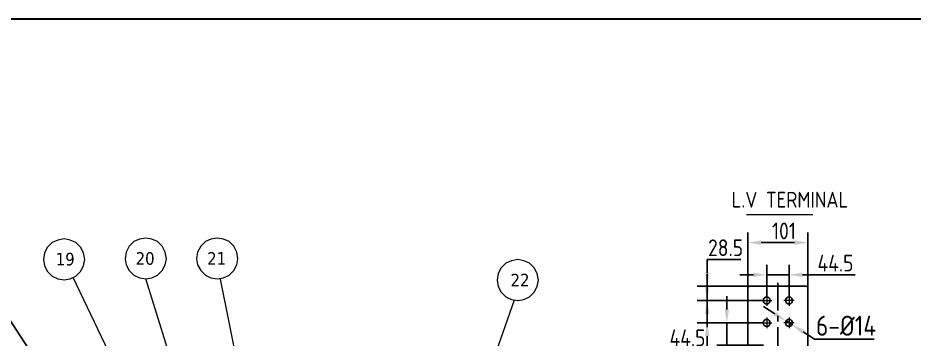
# Model space of a CAD drawing. Header units: millimetres. Extents: x 70841 to 133731, y -170061 to -164340.
# Drawn here: x 82987 to 85665, y -165578 to -164617 of the extents above; entities that cross this region are included whole.
import ezdxf

# ---------------------------------------------------------------- set-up
doc = ezdxf.new("R2010")
doc.units = ezdxf.units.MM
doc.header["$LTSCALE"] = 13
doc.linetypes.add('CENTERX2', pattern=[101.6, 63.5, -12.7, 12.7, -12.7])
doc.linetypes.add('点画线', pattern=[18, 12, -2, 2, -2])
doc.layers.add('1', color=4, linetype='Continuous')
doc.layers.add('中心线层', color=1, linetype='点画线', lineweight=18, true_color=0xff0000)
doc.layers.add('标注、文本', color=3, linetype='Continuous', lineweight=25)
doc.layers.add('铁心', color=3, linetype='Continuous', lineweight=0)
doc.styles.get("Standard").update_dxf_attribs({"font": 'gbenor.shx', "bigfont": 'gbcbig.shx'})
doc.styles.add('Tahoma$001', font='tahoma.ttf', dxfattribs={"height": 2.159784})
doc.dimstyles.new('1-15', dxfattribs={"dimscale": 20, "dimtxt": 3.5, "dimasz": 2, "dimexe": 1.5, "dimexo": 0.5, "dimgap": 0.5, "dimtad": 1, "dimtoh": 1, "dimdec": 1, "dimdsep": 46, "dimtxsty": 'Standard', "dimcen": 2.5, "dimclrd": 3, "dimclre": 3, "dimclrt": 3, "dimadec": 0, "dimazin": 2, "dimtfac": 1, "dimtdec": 1, "dimtmove": 0, "dimatfit": 2, "dimfxl": 1, "dimarcsym": 0})

# ---------------------------------------------------------------- blocks, each defined once
blk = doc.blocks.new('*D1629')
at = {"layer": 'Defpoints', "color": 0, "transparency": 16777216}
for p in [(85348.4, -165289.1), (85168.4, -165619.1), (85348.4, -165605.4)]:
    blk.add_point(p, dxfattribs=at)
at = {"layer": '标注、文本', "color": 3, "lineweight": -2, "transparency": 16777216}
for p, q in [((85168.4, -165609.1), (85168.4, -165259.1)), ((85348.4, -165595.4), (85348.4, -165259.1)), ((85208.4, -165289.1), (85308.4, -165289.1))]:
    blk.add_line(p, q, dxfattribs=at)
at = {"layer": '标注、文本', "color": 3, "transparency": 16777216}
for points in [[(85208.4, -165282.4), (85208.4, -165295.8), (85168.4, -165289.1)], [(85308.4, -165282.4), (85308.4, -165295.8), (85348.4, -165289.1)]]:
    blk.add_solid(points, dxfattribs=at)
at = {"layer": '标注、文本', "color": 3, "transparency": 16777216, "insert": (85276.6, -165254.1), "char_height": 50, "attachment_point": 5}
blk.add_mtext('101', dxfattribs=at)
blk = doc.blocks.new('*D1630')
at = {"layer": 'Defpoints', "color": 0, "transparency": 16777216}
for p in [(85047, -165419.4), (85258.5, -165419.4), (85225.1, -165462.2)]:
    blk.add_point(p, dxfattribs=at)
at = {"layer": '标注、文本', "color": 3, "lineweight": -2, "transparency": 16777216}
for p, q in [((85047, -165379.4), (85047, -165339.4)), ((85047, -165339.4), (85147.3, -165339.4)), ((85248.5, -165419.4), (85017, -165419.4)), ((85047, -165462.2), (85047, -165419.4)), ((85215.1, -165462.2), (85017, -165462.2)), ((85047, -165502.2), (85047, -165542.2))]:
    blk.add_line(p, q, dxfattribs=at)
at = {"layer": '标注、文本', "color": 3, "transparency": 16777216}
for points in [[(85040.3, -165379.4), (85053.7, -165379.4), (85047, -165419.4)], [(85040.3, -165502.2), (85053.7, -165502.2), (85047, -165462.2)]]:
    blk.add_solid(points, dxfattribs=at)
at = {"layer": '标注、文本', "color": 3, "transparency": 16777216, "insert": (85102.1, -165304.4), "char_height": 50, "attachment_point": 5}
blk.add_mtext('28.5', dxfattribs=at)
blk = doc.blocks.new('*D1631')
at = {"layer": 'Defpoints', "color": 0, "transparency": 16777216}
for p in [(85291.8, -165385.3), (85225.1, -165462.2), (85291.8, -165462.2)]:
    blk.add_point(p, dxfattribs=at)
at = {"layer": '标注、文本', "color": 3, "lineweight": -2, "transparency": 16777216}
for p, q in [((85225.1, -165452.2), (85225.1, -165355.3)), ((85291.8, -165452.2), (85291.8, -165355.3)), ((85185.1, -165385.3), (85145.1, -165385.3)), ((85225.1, -165385.3), (85291.8, -165385.3)), ((85331.8, -165385.3), (85489.4, -165385.3))]:
    blk.add_line(p, q, dxfattribs=at)
at = {"layer": '标注、文本', "color": 3, "transparency": 16777216}
for points in [[(85185.1, -165378.6), (85185.1, -165391.9), (85225.1, -165385.3)], [(85331.8, -165378.6), (85331.8, -165391.9), (85291.8, -165385.3)]]:
    blk.add_solid(points, dxfattribs=at)
at = {"layer": '标注、文本', "color": 3, "transparency": 16777216, "insert": (85430.6, -165350.3), "char_height": 50, "attachment_point": 5}
blk.add_mtext('44.5', dxfattribs=at)
blk = doc.blocks.new('*D1632')
at = {"layer": 'Defpoints', "color": 0, "transparency": 16777216}
for p in [(85225.1, -165462.2), (85047, -165528.9), (85214.6, -165528.9)]:
    blk.add_point(p, dxfattribs=at)
at = {"layer": '标注、文本', "color": 3, "lineweight": -2, "transparency": 16777216}
for p, q in [((85047, -165422.2), (85047, -165382.2)), ((85215.1, -165462.2), (85017, -165462.2)), ((85047, -165462.2), (85047, -165528.9)), ((85204.6, -165528.9), (85017, -165528.9)), ((85047, -165568.9), (85047, -165608.9)), ((85047, -165608.9), (84939.4, -165608.9))]:
    blk.add_line(p, q, dxfattribs=at)
at = {"layer": '标注、文本', "color": 3, "transparency": 16777216}
for points in [[(85040.3, -165422.2), (85053.7, -165422.2), (85047, -165462.2)], [(85040.3, -165568.9), (85053.7, -165568.9), (85047, -165528.9)]]:
    blk.add_solid(points, dxfattribs=at)
at = {"layer": '标注、文本', "color": 3, "transparency": 16777216, "insert": (84988.2, -165573.9), "char_height": 50, "attachment_point": 5}
blk.add_mtext('44.5 ', dxfattribs=at)
blk = doc.blocks.new('*D1633')
at = {"layer": 'Defpoints', "color": 0, "transparency": 16777216}
for p in [(85282.9, -165523.5), (85300.6, -165534.8)]:
    blk.add_point(p, dxfattribs=at)
at = {"layer": '标注、文本', "color": 3, "lineweight": -2, "transparency": 16777216}
for p, q in [((85249.2, -165502), (85215.4, -165480.6)), ((85282.9, -165523.5), (85300.6, -165534.8)), ((85334.4, -165556.2), (85368.2, -165577.7)), ((85368.2, -165577.7), (85546.2, -165577.7))]:
    blk.add_line(p, q, dxfattribs=at)
at = {"layer": '标注、文本', "color": 3, "transparency": 16777216}
for points in [[(85252.7, -165496.4), (85245.6, -165507.7), (85282.9, -165523.5)], [(85338, -165550.6), (85330.8, -165561.8), (85300.6, -165534.8)]]:
    blk.add_solid(points, dxfattribs=at)
at = {"layer": '标注、文本', "color": 3, "transparency": 16777216, "insert": (85462.2, -165537.7), "char_height": 60, "attachment_point": 5}
blk.add_mtext('6-%%C14', dxfattribs=at)
blk = doc.blocks.new('*D1650')
at = {"layer": 'Defpoints', "color": 0, "transparency": 16777216}
for p in [(85225.1, -165528.9), (85105.8, -165595.5), (85225.1, -165595.5)]:
    blk.add_point(p, dxfattribs=at)
at = {"layer": '标注、文本', "color": 3, "lineweight": -2, "transparency": 16777216}
for p, q in [((85105.8, -165488.9), (85105.8, -165448.9)), ((85215.1, -165528.9), (85075.8, -165528.9)), ((85105.8, -165528.9), (85105.8, -165595.5)), ((85215.1, -165595.5), (85075.8, -165595.5)), ((85105.8, -165635.5), (85105.8, -165675.5)), ((85105.8, -165675.5), (84998.2, -165675.5))]:
    blk.add_line(p, q, dxfattribs=at)
at = {"layer": '标注、文本', "color": 3, "transparency": 16777216}
for points in [[(85099.1, -165488.9), (85112.5, -165488.9), (85105.8, -165528.9)], [(85099.1, -165635.5), (85112.5, -165635.5), (85105.8, -165595.5)]]:
    blk.add_solid(points, dxfattribs=at)
at = {"layer": '标注、文本', "color": 3, "transparency": 16777216, "insert": (85047, -165640.5), "char_height": 50, "attachment_point": 5}
blk.add_mtext('44.5', dxfattribs=at)

msp = doc.modelspace()

# ---------------------------------------------------------------- linework, layer by layer
at = {"layer": '1', "color": 1, "linetype": 'CENTERX2', "lineweight": -3, "ltscale": 0.1}
msp.add_line((85258.489, -165409.46), (85258.416, -165804.164), dxfattribs=at)
at = {"layer": '1'}
for p, q in [((85168.403, -165847.944), (85168.424, -165425.417)), ((85174.424, -165419.417), (85342.424, -165419.417)), ((85348.424, -165425.417), (85348.399, -165833.146))]:
    msp.add_line(p, q, dxfattribs=at)
at = {"layer": '1', "const_width": 6.541}
msp.add_lwpolyline([(80275.938, -169777.647), (87451.938, -169777.647), (87451.938, -164619.897), (80275.938, -164619.897), (80275.938, -169777.647)], dxfattribs=at)
at = {"layer": '1'}
for centre in [(85225.112, -165462.167), (85291.849, -165462.178), (85225.112, -165529.118), (85225.112, -165529.118), (85291.786, -165529.128), (85291.807, -165529.128)]:
    msp.add_circle(centre, 10.5, dxfattribs=at)
for centre, start, end in [((85174.424, -165425.417), 90, 180), ((85342.424, -165425.417), 0, 90)]:
    msp.add_arc(centre, 6, start, end, dxfattribs=at)
at = {"layer": '中心线层'}
for p, q in [((85209.612, -165462.167), (85240.612, -165462.167)), ((85225.112, -165446.048), (85225.112, -165477.884)), ((85307.348, -165462.182), (85276.349, -165462.173)), ((85291.854, -165446.059), (85291.844, -165477.895)), ((85225.112, -165512.798), (85225.112, -165544.634)), ((85291.833, -165512.809), (85291.823, -165544.645)), ((85209.612, -165528.917), (85240.612, -165528.917)), ((85307.327, -165528.932), (85276.328, -165528.923))]:
    msp.add_line(p, q, dxfattribs=at)
at = {"layer": '标注、文本'}
msp.add_line((82876.069, -165387.993), (83305.302, -166043.716), dxfattribs=at)
at = {"layer": '铁心'}
msp.add_line((85362.428, -165205.521), (85164.512, -165205.521), dxfattribs=at)
for points in [[(83186.814, -165339.728), (83183.501, -165319.85), (83174.466, -165302.682), (83160.611, -165288.827), (83143.443, -165281.298), (83125.071, -165277.985), (83106.397, -165281.298), (83089.531, -165288.827), (83075.676, -165302.682), (83066.339, -165319.85), (83063.327, -165339.728), (83066.339, -165358.402), (83075.676, -165375.268), (83089.531, -165389.123), (83106.397, -165396.954), (83125.071, -165399.966), (83143.443, -165396.954), (83160.611, -165389.123), (83174.466, -165375.268), (83183.501, -165358.402)], [(83430.771, -165337.074), (83427.458, -165317.195), (83418.422, -165300.028), (83404.567, -165286.173), (83387.4, -165278.643), (83369.027, -165275.33), (83350.354, -165278.643), (83333.487, -165286.173), (83319.632, -165300.028), (83310.296, -165317.195), (83307.284, -165337.074), (83310.296, -165355.747), (83319.632, -165372.614), (83333.487, -165386.469), (83350.354, -165394.299), (83369.027, -165397.311), (83387.4, -165394.299), (83404.567, -165386.469), (83418.422, -165372.614), (83427.458, -165355.747)], [(83644.523, -165337.074), (83641.21, -165317.195), (83632.174, -165300.028), (83618.32, -165286.173), (83601.152, -165278.643), (83582.78, -165275.33), (83564.106, -165278.643), (83547.239, -165286.173), (83533.385, -165300.028), (83524.048, -165317.195), (83521.036, -165337.074), (83524.048, -165355.747), (83533.385, -165372.614), (83547.239, -165386.469), (83564.106, -165394.299), (83582.78, -165397.311), (83601.152, -165394.299), (83618.32, -165386.469), (83632.174, -165372.614), (83641.21, -165355.747)], [(84542.7, -165401.604), (84539.387, -165381.726), (84530.352, -165364.558), (84516.497, -165350.704), (84499.329, -165343.174), (84480.957, -165339.861), (84462.283, -165343.174), (84445.417, -165350.704), (84431.562, -165364.558), (84422.225, -165381.726), (84419.213, -165401.604), (84422.225, -165420.278), (84431.562, -165437.145), (84445.417, -165450.999), (84462.283, -165458.83), (84480.957, -165461.842), (84499.329, -165458.83), (84516.497, -165450.999), (84530.352, -165437.145), (84539.387, -165420.278)]]:
    msp.add_lwpolyline(points, close=True, dxfattribs=at)
for points in [[(83353.743, -165814.825), (83152.027, -165393.038), (83152.027, -165393.038)], [(83466.332, -165708.916), (83369.027, -165397.311), (83369.027, -165397.311)], [(83648.955, -165681.114), (83592.303, -165398.336), (83592.303, -165398.336)], [(84328.497, -165867.211), (84471.62, -165460.336), (84471.62, -165460.336)]]:
    msp.add_lwpolyline(points, dxfattribs=at)

# ---------------------------------------------------------------- texts
msp.add_text('L.V TERMINAL', height=47.24914, dxfattribs=at).set_placement((85120.128, -165184.236))
at = {"layer": '铁心', "style": 'Tahoma$001'}
for s, p in [('19', (83100.255, -165357.2)), ('20', (83339.054, -165355.167)), ('21', (83552.807, -165355.167)), ('22', (84459.622, -165419.834))]:
    msp.add_text(s, height=37.5893, dxfattribs=at).set_placement(p)

# ---------------------------------------------------------------- dimensions: what is measured, and where the dimension line sits
at = {"layer": '标注、文本'}
for base, p1, p2, text, picture, middle in [((85348.424, -165289.091), (85168.424, -165619.078), (85348.424, -165605.417), '101', '*D1629', (85276.612, -165289.091)), ((85291.849, -165385.272), (85225.112, -165462.167), (85291.849, -165462.178), '44.5', '*D1631', (85430.628, -165385.272))]:
    dim = msp.add_linear_dim(base=base, p1=p1, p2=p2, text=text, dimstyle='1-15', override={"dimtxt": 2.5}, dxfattribs=at)
    dim.commit()
    dim.dimension.update_dxf_attribs({"geometry": picture, "text_midpoint": middle, "dimtype": 160})
for base, p2, angle, text, picture, middle in [((85047.006, -165419.417), (85258.487, -165419.417), 90, '28.5', '*D1630', (85102.148, -165339.417)), ((85047.006, -165528.917), (85214.614, -165528.917), 270, '44.5 ', '*D1632', (84988.227, -165608.917))]:
    dim = msp.add_linear_dim(base=base, p1=(85225.112, -165462.167), p2=p2, angle=angle, text=text, dimstyle='1-15', override={"dimtxt": 2.5}, dxfattribs=at)
    dim.commit()
    dim.dimension.update_dxf_attribs({"geometry": picture, "text_midpoint": middle, "dimtype": 160})
dim = msp.add_linear_dim(base=(85105.786, -165595.466), p1=(85225.112, -165528.917), p2=(85225.112, -165595.466), angle=90, text='44.5', dimstyle='1-15', override={"dimtxt": 2.5}, dxfattribs=at)
dim.commit()
dim.dimension.update_dxf_attribs({"geometry": '*D1650', "text_midpoint": (85047.006, -165640.466)})
dim = msp.add_diameter_dim_2p(p1=(85282.924, -165523.496), p2=(85300.648, -165534.76), text='6-%%C14', dimstyle='1-15', override={"dimtxt": 3, "dimcen": 2}, dxfattribs=at)
dim.commit()
dim.dimension.update_dxf_attribs({"geometry": '*D1633', "text_midpoint": (85462.163, -165537.668)})

doc.saveas('drawing.dxf')
